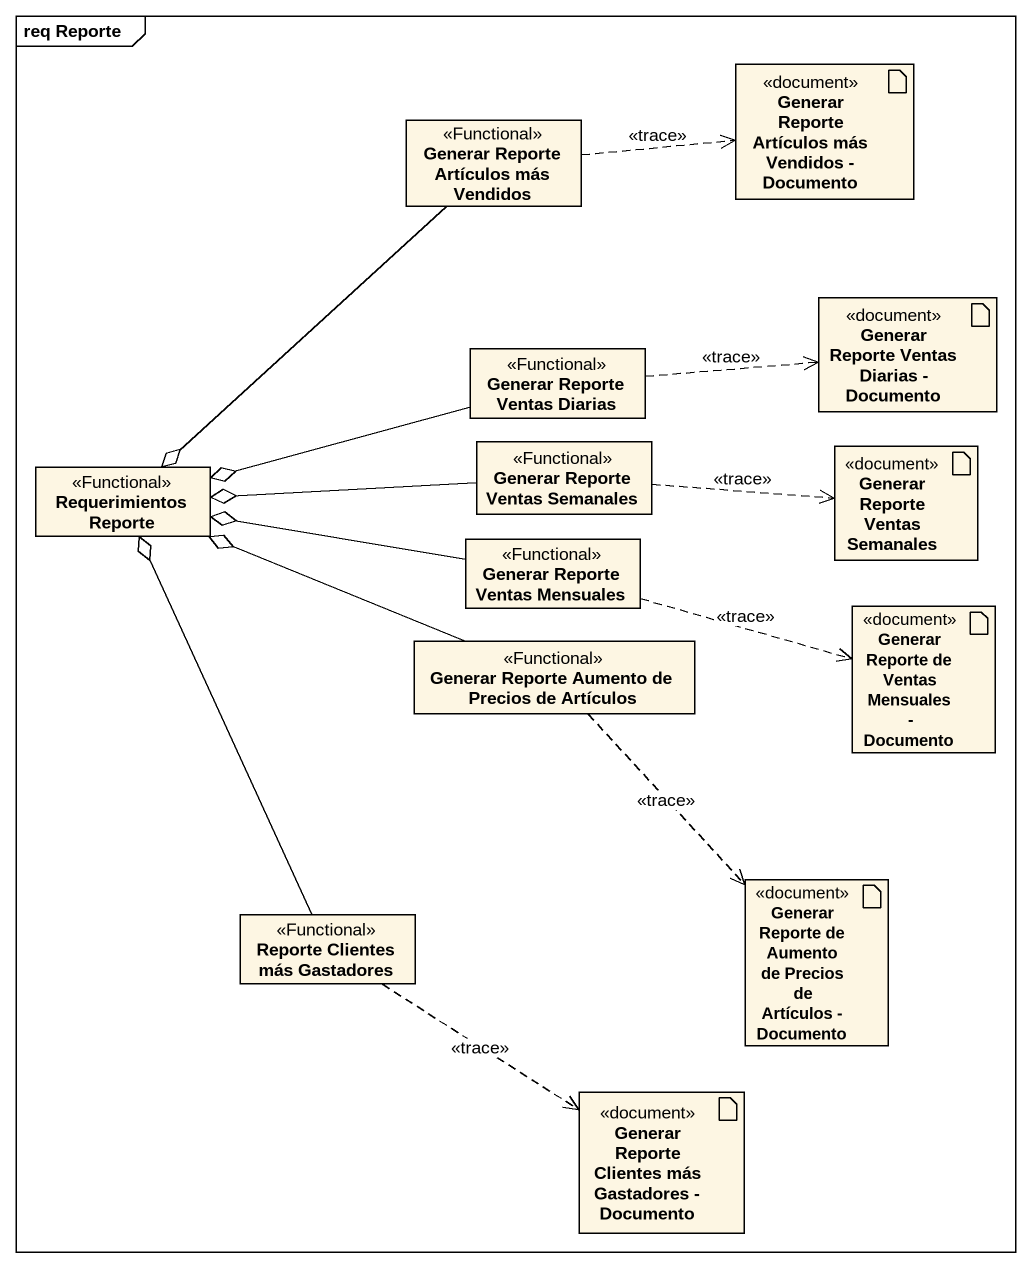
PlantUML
@startuml
mainframe req Reporte
allowmixing
hide circle
hide empty members
class "Generar Reporte Artículos más Vendidos" as Generar_Reporte_Artículos <<Functional>>
artifact "Generar Reporte Artículos más Vendidos - Documento" as Generar_Reporte_Artículos_2 <<document>>
artifact "Generar Reporte Ventas Diarias - Documento" as Generar_Reporte_Ventas <<document>>
class "Generar Reporte Ventas Diarias" as Generar_Reporte_Ventas_2 <<Functional>>
class "Requerimientos Reporte" as Requerimientos_Reporte <<Functional>>
class "Generar Reporte Ventas Semanales" as Generar_Reporte_Ventas_3 <<Functional>>
artifact "Generar Reporte Ventas Semanales" as Generar_Reporte_Ventas_4 <<document>>
class "Generar Reporte Ventas Mensuales" as Generar_Reporte_Ventas_5 <<Functional>>
artifact "Generar Reporte de Ventas Mensuales - Documento" as Generar_Reporte_de_Ventas <<document>>
class "Generar Reporte Aumento de Precios de Artículos" as Generar_Reporte_Aumento_de <<Functional>>
artifact "Generar Reporte de Aumento de Precios de Artículos - Documento" as Generar_Reporte_de_Aumento <<document>>
class "Reporte Clientes más Gastadores" as Reporte_Clientes_más <<Functional>>
artifact "Generar Reporte Clientes más Gastadores - Documento" as Generar_Reporte_Clientes <<document>>
Generar_Reporte_Artículos .right.> Generar_Reporte_Artículos_2 : <<trace>>
Generar_Reporte_Artículos --o Requerimientos_Reporte
Generar_Reporte_Ventas_2 .right.> Generar_Reporte_Ventas : <<trace>>
Generar_Reporte_Ventas_2 -left-o Requerimientos_Reporte
Generar_Reporte_Ventas_3 -left-o Requerimientos_Reporte
Generar_Reporte_Ventas_3 .right.> Generar_Reporte_Ventas_4 : <<trace>>
Generar_Reporte_Ventas_5 -left-o Requerimientos_Reporte
Generar_Reporte_Ventas_5 .right.> Generar_Reporte_de_Ventas : <<trace>>
Generar_Reporte_Aumento_de -left-o Requerimientos_Reporte
Generar_Reporte_Aumento_de ..> Generar_Reporte_de_Aumento : <<trace>>
Reporte_Clientes_más -up-o Requerimientos_Reporte
Reporte_Clientes_más ..> Generar_Reporte_Clientes : <<trace>>
@enduml
